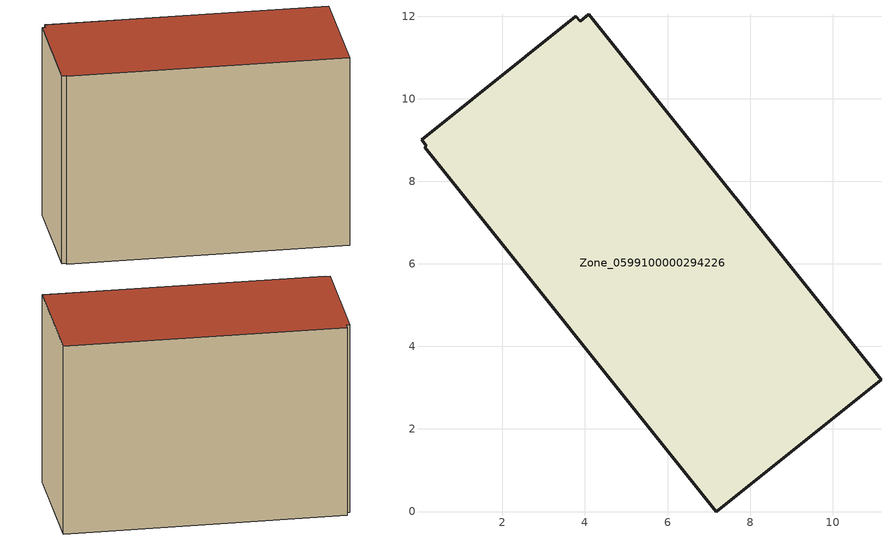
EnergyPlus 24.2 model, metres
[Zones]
Zone_0599100000294226
 floor ground (C_G): 3.89,11.88 4.09,12.04 11.17,3.19 7.18,0 0.12,8.83 0.16,8.86 0.04,9.01 3.78,12 z0
 wall outside (C_F): 3.78,12 0.04,9.01 0.16,8.86 0.12,8.83 7.18,0 11.17,3.19 4.09,12.04 3.89,11.88 3.78,12 z0:8.07
 roof outside (C_R): 4.09,12.04 3.89,11.88 3.78,12 0.04,9.01 0.16,8.86 0.12,8.83 7.18,0 11.17,3.19 z8.07
[BUILDING]
Pand.0599100000294226: North Axis=0; Terrain=City; Loads Convergence Tolerance Value=0.04; Temperature Convergence Tolerance Value=0.4; Solar Distribution=FullExterior; Maximum Number of Warmup Days=25; Minimum Number of Warmup Days=1
[Site:Location]
Rotterdam.The.Hague.AP_ZH_NLD Design_Conditions: Latitude=51.96; Longitude=4.45; Time Zone=1; Elevation=-4.5
[SITE:GROUNDTEMPERATURE:BUILDINGSURFACE]
18, 18, 18, 18, 18, 18, 18, 18, 18, 18, 18, 18
[MATERIAL] Thermal Absorptance=0.9; Solar Absorptance=0.7; Visible Absorptance=0.7
Name | Roughness | Thickness | Conductivity | Density | Specific Heat
G.TI.1975-1991 | MediumSmooth | 0.15 | 0.288461 | 540 | 1210
F.TI.1975-1991 | Rough | 0.3 | 0.230769 | 1920 | 840
R.TI.1975-1991 | MediumRough | 0.2 | 0.153846 | 1500 | 1000
[CONSTRUCTION]
C_G: G.TI.1975-1991
C_F: F.TI.1975-1991
C_R: R.TI.1975-1991
[ZONE]
Zone_0599100000294226: Type=1; Multiplier=1; Ceiling Height=Autocalculate; Volume=Autocalculate; Floor Area=autocalculate; Part of Total Floor Area=Yes
[ZONEINFILTRATION:DESIGNFLOWRATE]
Infil_Zone_0599100000294226: Zone or ZoneList or Space or SpaceList=Zone_0599100000294226; Schedule=AlwaysOn; Design Flow Rate Calculation Method=Flow/Area; Flow Rate per Floor Area=0.003; Constant Term Coefficient=1; Temperature Term Coefficient=0; Velocity Term Coefficient=0; Velocity Squared Term Coefficient=0
[HVACTEMPLATE:ZONE:IDEALLOADSAIRSYSTEM]
Zone_0599100000294226: Maximum Heating Supply Air Temperature=50; Minimum Cooling Supply Air Temperature=13; Maximum Heating Supply Air Humidity Ratio=0.0156; Minimum Cooling Supply Air Humidity Ratio=0.0077; Heating Limit=NoLimit; Cooling Limit=NoLimit; Dehumidification Control Type=ConstantSensibleHeatRatio; Cooling Sensible Heat Ratio=0.7; Dehumidification Setpoint=60; Humidification Control Type=None; Humidification Setpoint=30; Outdoor Air Method=None; Outdoor Air Flow Rate per Person=0.00944; Outdoor Air Flow Rate per Zone Floor Area=0; Outdoor Air Flow Rate per Zone=0; Demand Controlled Ventilation Type=None; Outdoor Air Economizer Type=NoEconomizer; Heat Recovery Type=None; Sensible Heat Recovery Effectiveness=0.7; Latent Heat Recovery Effectiveness=0.65
[ZONECONTROL:THERMOSTAT]
ThermostatControl_Zone_0599100000294226: Zone or ZoneList=Zone_0599100000294226; Control Type Schedule=DualSetpointControlType; Control 1=Thermostat_Zone_0599100000294226; Temperature Difference Between Cutout And Setpoint=0
[THERMOSTATSETPOINT:DUALSETPOINT]
Thermostat_Zone_0599100000294226: Heating Setpoint Temperature Schedule=HeatingSetpoint_Zone_0599100000294226; Cooling Setpoint Temperature Schedule=CoolingSetpoint_Zone_0599100000294226
[SCHEDULE:COMPACT]
HeatingSetpoint_Zone_0599100000294226: Through: 12/31, For: AllDays, Until: 24:00, 21
CoolingSetpoint_Zone_0599100000294226: Through: 12/31, For: AllDays, Until: 24:00, 24
DualSetpointControlType: Through: 12/31, For: AllDays, Until: 24:00, 4
AlwaysOn: Through: 12/31, For: AllDays, Until: 24:00, 1
